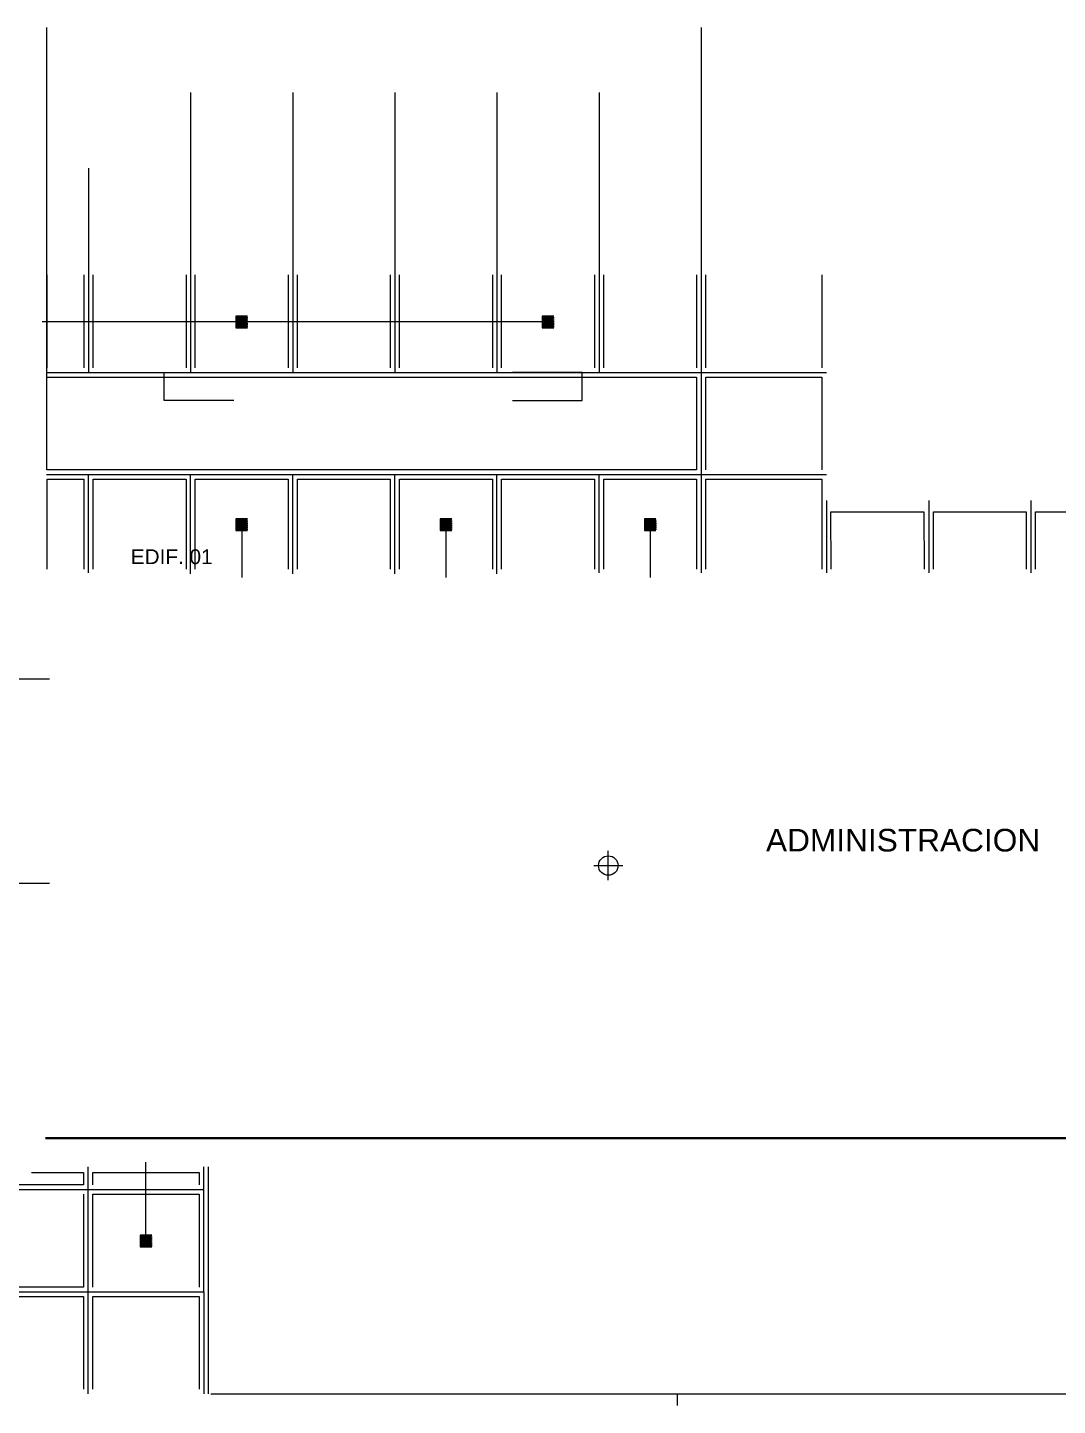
# Model space of a CAD drawing. Header units: metres. Extents: x -573 to 467, y -35 to 119.
# Drawn here: x -451.78 to -429.59, y 23.76 to 53.44 of the extents above; entities that cross this region are included whole.
import ezdxf

# ---------------------------------------------------------------- set-up
doc = ezdxf.new("R2010")
doc.units = ezdxf.units.M
doc.header["$LTSCALE"] = 0.25
doc.layers.add('ARQ-BASE', color=8, linetype='CONTINUOUS', lineweight=13)
doc.layers.add('ARQ-TEXTO', color=8, linetype='CONTINUOUS', lineweight=13)
doc.styles.get("Standard").update_dxf_attribs({"font": 'arial.ttf'})

msp = doc.modelspace()

# ---------------------------------------------------------------- linework, layer by layer
at = {"layer": 'ARQ-BASE'}
for points in [[(-451.362, 43.909), (-451.362, 53.439)], [(-437.262, 53.439), (-437.262, 41.69)], [(-448.262, 52.039), (-448.262, 46.009)], [(-446.062, 52.039), (-446.062, 46.009)], [(-443.862, 52.039), (-443.862, 46.009)], [(-441.662, 52.039), (-441.662, 46.009)], [(-439.462, 52.039), (-439.462, 46.009)], [(-450.462, 50.409), (-450.462, 46.009)], [(-451.352, 46.109), (-451.352, 48.109)], [(-450.562, 48.109), (-450.562, 46.109)], [(-450.362, 46.109), (-450.362, 48.109)], [(-448.362, 48.109), (-448.362, 46.109)], [(-448.162, 46.109), (-448.162, 48.109)], [(-446.162, 48.109), (-446.162, 46.109)], [(-445.962, 46.109), (-445.962, 48.109)], [(-443.962, 48.109), (-443.962, 46.109)], [(-443.762, 46.109), (-443.762, 48.109)], [(-441.762, 48.109), (-441.762, 46.109)], [(-441.562, 46.109), (-441.562, 48.109)], [(-439.562, 48.109), (-439.562, 46.109)], [(-439.362, 46.109), (-439.362, 48.109)], [(-437.362, 48.109), (-437.362, 46.109)], [(-437.162, 46.109), (-437.162, 48.109)], [(-434.661, 48.109), (-434.661, 46.109)], [(-447.037, 47.224), (-447.287, 47.224)], [(-447.287, 47.224), (-447.287, 46.974)], [(-447.042, 47.219), (-447.282, 47.219)], [(-447.282, 47.219), (-447.282, 46.979)], [(-447.282, 47.211), (-447.042, 47.211)], [(-447.042, 47.206), (-447.282, 47.206)], [(-447.282, 47.201), (-447.042, 47.201)], [(-447.042, 47.196), (-447.282, 47.196)], [(-447.282, 47.191), (-447.042, 47.191)], [(-447.042, 47.211), (-447.042, 47.206)], [(-447.042, 47.201), (-447.042, 47.196)], [(-447.042, 47.191), (-447.042, 47.186)], [(-440.437, 47.224), (-440.687, 47.224)], [(-440.687, 47.224), (-440.687, 46.974)], [(-440.442, 47.219), (-440.682, 47.219)], [(-440.682, 47.219), (-440.682, 46.979)], [(-440.682, 47.211), (-440.442, 47.211)], [(-440.442, 47.206), (-440.682, 47.206)], [(-440.682, 47.201), (-440.442, 47.201)], [(-440.442, 47.196), (-440.682, 47.196)], [(-440.682, 47.191), (-440.442, 47.191)], [(-440.442, 47.211), (-440.442, 47.206)], [(-440.442, 47.201), (-440.442, 47.196)], [(-440.442, 47.191), (-440.442, 47.186)], [(-440.687, 47.099), (-451.464, 47.099)], [(-447.287, 46.974), (-447.037, 46.974)], [(-447.042, 47.186), (-447.282, 47.186)], [(-447.282, 47.181), (-447.042, 47.181)], [(-447.042, 47.176), (-447.282, 47.176)], [(-447.282, 47.171), (-447.042, 47.171)], [(-447.042, 47.166), (-447.282, 47.166)], [(-447.282, 47.161), (-447.042, 47.161)], [(-447.042, 47.156), (-447.282, 47.156)], [(-447.282, 47.151), (-447.042, 47.151)], [(-447.042, 47.146), (-447.282, 47.146)], [(-447.282, 47.141), (-447.042, 47.141)], [(-447.042, 47.136), (-447.282, 47.136)], [(-447.282, 47.131), (-447.042, 47.131)], [(-447.042, 47.126), (-447.282, 47.126)], [(-447.282, 47.121), (-447.042, 47.121)], [(-447.042, 47.116), (-447.282, 47.116)], [(-447.282, 47.111), (-447.042, 47.111)], [(-447.042, 47.106), (-447.282, 47.106)], [(-447.282, 47.101), (-447.042, 47.101)], [(-447.042, 47.096), (-447.282, 47.096)], [(-447.282, 47.091), (-447.042, 47.091)], [(-447.042, 47.086), (-447.282, 47.086)], [(-447.282, 47.081), (-447.042, 47.081)], [(-447.042, 47.076), (-447.282, 47.076)], [(-447.282, 47.071), (-447.042, 47.071)], [(-447.042, 47.066), (-447.282, 47.066)], [(-447.282, 47.061), (-447.042, 47.061)], [(-447.042, 47.056), (-447.282, 47.056)], [(-447.282, 47.051), (-447.042, 47.051)], [(-447.042, 47.046), (-447.282, 47.046)], [(-447.282, 47.041), (-447.042, 47.041)], [(-447.042, 47.036), (-447.282, 47.036)], [(-447.282, 47.031), (-447.042, 47.031)], [(-447.042, 47.026), (-447.282, 47.026)], [(-447.282, 47.021), (-447.042, 47.021)], [(-447.042, 47.016), (-447.282, 47.016)], [(-447.282, 47.011), (-447.042, 47.011)], [(-447.042, 47.006), (-447.282, 47.006)], [(-447.282, 47.001), (-447.042, 47.001)], [(-447.042, 46.996), (-447.282, 46.996)], [(-447.282, 46.991), (-447.042, 46.991)], [(-447.042, 46.986), (-447.282, 46.986)], [(-447.282, 46.979), (-447.042, 46.979)], [(-447.042, 47.181), (-447.042, 47.176)], [(-447.042, 47.171), (-447.042, 47.166)], [(-447.042, 47.161), (-447.042, 47.156)], [(-447.042, 47.151), (-447.042, 47.146)], [(-447.042, 47.141), (-447.042, 47.136)], [(-447.042, 47.131), (-447.042, 47.126)], [(-447.042, 47.121), (-447.042, 47.116)], [(-447.042, 47.111), (-447.042, 47.106)], [(-447.042, 47.101), (-447.042, 47.096)], [(-447.042, 47.091), (-447.042, 47.086)], [(-447.042, 47.081), (-447.042, 47.076)], [(-447.042, 47.071), (-447.042, 47.066)], [(-447.042, 47.061), (-447.042, 47.056)], [(-447.042, 47.051), (-447.042, 47.046)], [(-447.042, 47.041), (-447.042, 47.036)], [(-447.042, 47.031), (-447.042, 47.026)], [(-447.042, 47.021), (-447.042, 47.016)], [(-447.042, 47.011), (-447.042, 47.006)], [(-447.042, 47.001), (-447.042, 46.996)], [(-447.042, 46.991), (-447.042, 46.986)], [(-440.687, 46.974), (-440.437, 46.974)], [(-440.442, 47.186), (-440.682, 47.186)], [(-440.682, 47.181), (-440.442, 47.181)], [(-440.442, 47.176), (-440.682, 47.176)], [(-440.682, 47.171), (-440.442, 47.171)], [(-440.442, 47.166), (-440.682, 47.166)], [(-440.682, 47.161), (-440.442, 47.161)], [(-440.442, 47.156), (-440.682, 47.156)], [(-440.682, 47.151), (-440.442, 47.151)], [(-440.442, 47.146), (-440.682, 47.146)], [(-440.682, 47.141), (-440.442, 47.141)], [(-440.442, 47.136), (-440.682, 47.136)], [(-440.682, 47.131), (-440.442, 47.131)], [(-440.442, 47.126), (-440.682, 47.126)], [(-440.682, 47.121), (-440.442, 47.121)], [(-440.442, 47.116), (-440.682, 47.116)], [(-440.682, 47.111), (-440.442, 47.111)], [(-440.442, 47.106), (-440.682, 47.106)], [(-440.682, 47.101), (-440.442, 47.101)], [(-440.442, 47.096), (-440.682, 47.096)], [(-440.682, 47.091), (-440.442, 47.091)], [(-440.442, 47.086), (-440.682, 47.086)], [(-440.682, 47.081), (-440.442, 47.081)], [(-440.442, 47.076), (-440.682, 47.076)], [(-440.682, 47.071), (-440.442, 47.071)], [(-440.442, 47.066), (-440.682, 47.066)], [(-440.682, 47.061), (-440.442, 47.061)], [(-440.442, 47.056), (-440.682, 47.056)], [(-440.682, 47.051), (-440.442, 47.051)], [(-440.442, 47.046), (-440.682, 47.046)], [(-440.682, 47.041), (-440.442, 47.041)], [(-440.442, 47.036), (-440.682, 47.036)], [(-440.682, 47.031), (-440.442, 47.031)], [(-440.442, 47.026), (-440.682, 47.026)], [(-440.682, 47.021), (-440.442, 47.021)], [(-440.442, 47.016), (-440.682, 47.016)], [(-440.682, 47.011), (-440.442, 47.011)], [(-440.442, 47.006), (-440.682, 47.006)], [(-440.682, 47.001), (-440.442, 47.001)], [(-440.442, 46.996), (-440.682, 46.996)], [(-440.682, 46.991), (-440.442, 46.991)], [(-440.442, 46.986), (-440.682, 46.986)], [(-440.682, 46.979), (-440.442, 46.979)], [(-440.442, 47.181), (-440.442, 47.176)], [(-440.442, 47.171), (-440.442, 47.166)], [(-440.442, 47.161), (-440.442, 47.156)], [(-440.442, 47.151), (-440.442, 47.146)], [(-440.442, 47.141), (-440.442, 47.136)], [(-440.442, 47.131), (-440.442, 47.126)], [(-440.442, 47.121), (-440.442, 47.116)], [(-440.442, 47.111), (-440.442, 47.106)], [(-440.442, 47.101), (-440.442, 47.096)], [(-440.442, 47.091), (-440.442, 47.086)], [(-440.442, 47.081), (-440.442, 47.076)], [(-440.442, 47.071), (-440.442, 47.066)], [(-440.442, 47.061), (-440.442, 47.056)], [(-440.442, 47.051), (-440.442, 47.046)], [(-440.442, 47.041), (-440.442, 47.036)], [(-440.442, 47.031), (-440.442, 47.026)], [(-440.442, 47.021), (-440.442, 47.016)], [(-440.442, 47.011), (-440.442, 47.006)], [(-440.442, 47.001), (-440.442, 46.996)], [(-440.442, 46.991), (-440.442, 46.986)], [(-451.362, 46.009), (-437.272, 46.009)], [(-448.834, 45.409), (-448.834, 46.009)], [(-448.834, 46.009), (-447.334, 46.009)], [(-439.828, 46.009), (-441.328, 46.009)], [(-439.828, 45.409), (-439.828, 46.009)], [(-437.272, 46.009), (-434.561, 46.009)], [(-451.362, 45.909), (-437.362, 45.909)], [(-437.362, 45.909), (-437.362, 43.909)], [(-437.162, 43.909), (-437.162, 45.909)], [(-437.162, 45.909), (-434.661, 45.909)], [(-434.661, 45.909), (-434.661, 43.909)], [(-447.334, 45.409), (-448.834, 45.409)], [(-441.328, 45.409), (-439.828, 45.409)], [(-451.364, 43.809), (-434.561, 43.809)], [(-437.362, 43.909), (-451.362, 43.909)], [(-451.352, 41.775), (-451.352, 43.709)], [(-451.352, 43.709), (-450.562, 43.709)], [(-450.562, 43.709), (-450.562, 41.775)], [(-450.472, 43.809), (-450.472, 43.809)], [(-450.462, 41.69), (-450.462, 43.809)], [(-450.362, 41.775), (-450.362, 43.709)], [(-450.362, 43.709), (-448.362, 43.709)], [(-448.362, 43.709), (-448.362, 41.775)], [(-448.272, 43.809), (-448.272, 43.809)], [(-448.262, 41.675), (-448.262, 43.809)], [(-448.162, 41.775), (-448.162, 43.709)], [(-448.162, 43.709), (-446.162, 43.709)], [(-446.162, 43.709), (-446.162, 41.775)], [(-446.072, 43.809), (-446.072, 43.809)], [(-446.062, 41.675), (-446.062, 43.809)], [(-445.962, 41.775), (-445.962, 43.709)], [(-445.962, 43.709), (-443.962, 43.709)], [(-443.962, 43.709), (-443.962, 41.775)], [(-443.872, 43.809), (-443.872, 43.809)], [(-443.862, 41.675), (-443.862, 43.809)], [(-443.762, 41.775), (-443.762, 43.709)], [(-443.762, 43.709), (-441.762, 43.709)], [(-441.762, 43.709), (-441.762, 41.775)], [(-441.662, 41.675), (-441.662, 43.809)], [(-441.562, 41.775), (-441.562, 43.709)], [(-441.562, 43.709), (-439.562, 43.709)], [(-439.562, 43.709), (-439.562, 41.775)], [(-439.472, 43.809), (-439.472, 43.809)], [(-439.462, 41.69), (-439.462, 43.809)], [(-439.362, 41.775), (-439.362, 43.709)], [(-439.362, 43.709), (-437.362, 43.709)], [(-437.362, 43.709), (-437.362, 41.775)], [(-437.162, 41.775), (-437.162, 43.709)], [(-437.162, 43.709), (-434.661, 43.709)], [(-434.661, 43.709), (-434.661, 41.775)], [(-434.561, 43.249), (-434.561, 41.69)], [(-432.361, 43.249), (-432.361, 41.69)], [(-430.161, 43.249), (-430.161, 41.69)], [(-447.037, 42.857), (-447.287, 42.857)], [(-447.287, 42.857), (-447.287, 42.607)], [(-447.042, 42.852), (-447.282, 42.852)], [(-447.282, 42.852), (-447.282, 42.612)], [(-447.282, 42.844), (-447.042, 42.844)], [(-447.042, 42.839), (-447.282, 42.839)], [(-447.282, 42.834), (-447.042, 42.834)], [(-447.042, 42.829), (-447.282, 42.829)], [(-447.282, 42.824), (-447.042, 42.824)], [(-447.042, 42.819), (-447.282, 42.819)], [(-447.282, 42.814), (-447.042, 42.814)], [(-447.042, 42.809), (-447.282, 42.809)], [(-447.282, 42.804), (-447.042, 42.804)], [(-447.042, 42.799), (-447.282, 42.799)], [(-447.282, 42.794), (-447.042, 42.794)], [(-447.042, 42.789), (-447.282, 42.789)], [(-447.282, 42.784), (-447.042, 42.784)], [(-447.042, 42.779), (-447.282, 42.779)], [(-447.282, 42.774), (-447.042, 42.774)], [(-447.042, 42.769), (-447.282, 42.769)], [(-447.282, 42.764), (-447.042, 42.764)], [(-447.042, 42.759), (-447.282, 42.759)], [(-447.282, 42.754), (-447.042, 42.754)], [(-447.042, 42.749), (-447.282, 42.749)], [(-447.282, 42.744), (-447.042, 42.744)], [(-447.042, 42.739), (-447.282, 42.739)], [(-447.042, 42.844), (-447.042, 42.839)], [(-447.042, 42.834), (-447.042, 42.829)], [(-447.042, 42.824), (-447.042, 42.819)], [(-447.042, 42.814), (-447.042, 42.809)], [(-447.042, 42.804), (-447.042, 42.799)], [(-447.042, 42.794), (-447.042, 42.789)], [(-447.042, 42.784), (-447.042, 42.779)], [(-447.042, 42.774), (-447.042, 42.769)], [(-447.042, 42.764), (-447.042, 42.759)], [(-447.042, 42.754), (-447.042, 42.749)], [(-447.042, 42.744), (-447.042, 42.739)], [(-442.637, 42.857), (-442.887, 42.857)], [(-442.887, 42.857), (-442.887, 42.607)], [(-442.642, 42.852), (-442.882, 42.852)], [(-442.882, 42.852), (-442.882, 42.612)], [(-442.882, 42.844), (-442.642, 42.844)], [(-442.642, 42.839), (-442.882, 42.839)], [(-442.882, 42.834), (-442.642, 42.834)], [(-442.642, 42.829), (-442.882, 42.829)], [(-442.882, 42.824), (-442.642, 42.824)], [(-442.642, 42.819), (-442.882, 42.819)], [(-442.882, 42.814), (-442.642, 42.814)], [(-442.642, 42.809), (-442.882, 42.809)], [(-442.882, 42.804), (-442.642, 42.804)], [(-442.642, 42.799), (-442.882, 42.799)], [(-442.882, 42.794), (-442.642, 42.794)], [(-442.642, 42.789), (-442.882, 42.789)], [(-442.882, 42.784), (-442.642, 42.784)], [(-442.642, 42.779), (-442.882, 42.779)], [(-442.882, 42.774), (-442.642, 42.774)], [(-442.642, 42.769), (-442.882, 42.769)], [(-442.882, 42.764), (-442.642, 42.764)], [(-442.642, 42.759), (-442.882, 42.759)], [(-442.882, 42.754), (-442.642, 42.754)], [(-442.642, 42.749), (-442.882, 42.749)], [(-442.882, 42.744), (-442.642, 42.744)], [(-442.642, 42.739), (-442.882, 42.739)], [(-442.642, 42.844), (-442.642, 42.839)], [(-442.642, 42.834), (-442.642, 42.829)], [(-442.642, 42.824), (-442.642, 42.819)], [(-442.642, 42.814), (-442.642, 42.809)], [(-442.642, 42.804), (-442.642, 42.799)], [(-442.642, 42.794), (-442.642, 42.789)], [(-442.642, 42.784), (-442.642, 42.779)], [(-442.642, 42.774), (-442.642, 42.769)], [(-442.642, 42.764), (-442.642, 42.759)], [(-442.642, 42.754), (-442.642, 42.749)], [(-442.642, 42.744), (-442.642, 42.739)], [(-438.237, 42.857), (-438.487, 42.857)], [(-438.487, 42.857), (-438.487, 42.607)], [(-438.242, 42.852), (-438.482, 42.852)], [(-438.482, 42.852), (-438.482, 42.612)], [(-438.482, 42.844), (-438.242, 42.844)], [(-438.242, 42.839), (-438.482, 42.839)], [(-438.482, 42.834), (-438.242, 42.834)], [(-438.242, 42.829), (-438.482, 42.829)], [(-438.482, 42.824), (-438.242, 42.824)], [(-438.242, 42.819), (-438.482, 42.819)], [(-438.482, 42.814), (-438.242, 42.814)], [(-438.242, 42.809), (-438.482, 42.809)], [(-438.482, 42.804), (-438.242, 42.804)], [(-438.242, 42.799), (-438.482, 42.799)], [(-438.482, 42.794), (-438.242, 42.794)], [(-438.242, 42.789), (-438.482, 42.789)], [(-438.482, 42.784), (-438.242, 42.784)], [(-438.242, 42.779), (-438.482, 42.779)], [(-438.482, 42.774), (-438.242, 42.774)], [(-438.242, 42.769), (-438.482, 42.769)], [(-438.482, 42.764), (-438.242, 42.764)], [(-438.242, 42.759), (-438.482, 42.759)], [(-438.482, 42.754), (-438.242, 42.754)], [(-438.242, 42.749), (-438.482, 42.749)], [(-438.482, 42.744), (-438.242, 42.744)], [(-438.242, 42.739), (-438.482, 42.739)], [(-438.242, 42.844), (-438.242, 42.839)], [(-438.242, 42.834), (-438.242, 42.829)], [(-438.242, 42.824), (-438.242, 42.819)], [(-438.242, 42.814), (-438.242, 42.809)], [(-438.242, 42.804), (-438.242, 42.799)], [(-438.242, 42.794), (-438.242, 42.789)], [(-438.242, 42.784), (-438.242, 42.779)], [(-438.242, 42.774), (-438.242, 42.769)], [(-438.242, 42.764), (-438.242, 42.759)], [(-438.242, 42.754), (-438.242, 42.749)], [(-438.242, 42.744), (-438.242, 42.739)], [(-434.461, 41.775), (-434.468, 43.009)], [(-434.468, 43.009), (-432.468, 43.009)], [(-432.468, 43.009), (-432.461, 41.775)], [(-432.261, 41.775), (-432.261, 43.009)], [(-432.261, 43.009), (-430.261, 43.009)], [(-430.261, 43.009), (-430.261, 41.775)], [(-430.061, 41.775), (-430.061, 43.009)], [(-430.061, 43.009), (-428.061, 43.009)], [(-447.287, 42.607), (-447.037, 42.607)], [(-447.282, 42.734), (-447.042, 42.734)], [(-447.042, 42.729), (-447.282, 42.729)], [(-447.282, 42.724), (-447.042, 42.724)], [(-447.042, 42.719), (-447.282, 42.719)], [(-447.282, 42.714), (-447.042, 42.714)], [(-447.042, 42.709), (-447.282, 42.709)], [(-447.282, 42.704), (-447.042, 42.704)], [(-447.042, 42.699), (-447.282, 42.699)], [(-447.282, 42.694), (-447.042, 42.694)], [(-447.042, 42.689), (-447.282, 42.689)], [(-447.282, 42.684), (-447.042, 42.684)], [(-447.042, 42.679), (-447.282, 42.679)], [(-447.282, 42.674), (-447.042, 42.674)], [(-447.042, 42.669), (-447.282, 42.669)], [(-447.282, 42.664), (-447.042, 42.664)], [(-447.042, 42.659), (-447.282, 42.659)], [(-447.282, 42.654), (-447.042, 42.654)], [(-447.042, 42.649), (-447.282, 42.649)], [(-447.282, 42.644), (-447.042, 42.644)], [(-447.042, 42.639), (-447.282, 42.639)], [(-447.282, 42.634), (-447.042, 42.634)], [(-447.042, 42.629), (-447.282, 42.629)], [(-447.282, 42.624), (-447.042, 42.624)], [(-447.042, 42.619), (-447.282, 42.619)], [(-447.282, 42.612), (-447.042, 42.612)], [(-447.162, 42.607), (-447.162, 41.59)], [(-447.042, 42.734), (-447.042, 42.729)], [(-447.042, 42.724), (-447.042, 42.719)], [(-447.042, 42.714), (-447.042, 42.709)], [(-447.042, 42.704), (-447.042, 42.699)], [(-447.042, 42.694), (-447.042, 42.689)], [(-447.042, 42.684), (-447.042, 42.679)], [(-447.042, 42.674), (-447.042, 42.669)], [(-447.042, 42.664), (-447.042, 42.659)], [(-447.042, 42.654), (-447.042, 42.649)], [(-447.042, 42.644), (-447.042, 42.639)], [(-447.042, 42.634), (-447.042, 42.629)], [(-447.042, 42.624), (-447.042, 42.619)], [(-442.887, 42.607), (-442.637, 42.607)], [(-442.882, 42.734), (-442.642, 42.734)], [(-442.642, 42.729), (-442.882, 42.729)], [(-442.882, 42.724), (-442.642, 42.724)], [(-442.642, 42.719), (-442.882, 42.719)], [(-442.882, 42.714), (-442.642, 42.714)], [(-442.642, 42.709), (-442.882, 42.709)], [(-442.882, 42.704), (-442.642, 42.704)], [(-442.642, 42.699), (-442.882, 42.699)], [(-442.882, 42.694), (-442.642, 42.694)], [(-442.642, 42.689), (-442.882, 42.689)], [(-442.882, 42.684), (-442.642, 42.684)], [(-442.642, 42.679), (-442.882, 42.679)], [(-442.882, 42.674), (-442.642, 42.674)], [(-442.642, 42.669), (-442.882, 42.669)], [(-442.882, 42.664), (-442.642, 42.664)], [(-442.642, 42.659), (-442.882, 42.659)], [(-442.882, 42.654), (-442.642, 42.654)], [(-442.642, 42.649), (-442.882, 42.649)], [(-442.882, 42.644), (-442.642, 42.644)], [(-442.642, 42.639), (-442.882, 42.639)], [(-442.882, 42.634), (-442.642, 42.634)], [(-442.642, 42.629), (-442.882, 42.629)], [(-442.882, 42.624), (-442.642, 42.624)], [(-442.642, 42.619), (-442.882, 42.619)], [(-442.882, 42.612), (-442.642, 42.612)], [(-442.762, 42.607), (-442.762, 41.59)], [(-442.642, 42.734), (-442.642, 42.729)], [(-442.642, 42.724), (-442.642, 42.719)], [(-442.642, 42.714), (-442.642, 42.709)], [(-442.642, 42.704), (-442.642, 42.699)], [(-442.642, 42.694), (-442.642, 42.689)], [(-442.642, 42.684), (-442.642, 42.679)], [(-442.642, 42.674), (-442.642, 42.669)], [(-442.642, 42.664), (-442.642, 42.659)], [(-442.642, 42.654), (-442.642, 42.649)], [(-442.642, 42.644), (-442.642, 42.639)], [(-442.642, 42.634), (-442.642, 42.629)], [(-442.642, 42.624), (-442.642, 42.619)], [(-438.487, 42.607), (-438.237, 42.607)], [(-438.482, 42.734), (-438.242, 42.734)], [(-438.242, 42.729), (-438.482, 42.729)], [(-438.482, 42.724), (-438.242, 42.724)], [(-438.242, 42.719), (-438.482, 42.719)], [(-438.482, 42.714), (-438.242, 42.714)], [(-438.242, 42.709), (-438.482, 42.709)], [(-438.482, 42.704), (-438.242, 42.704)], [(-438.242, 42.699), (-438.482, 42.699)], [(-438.482, 42.694), (-438.242, 42.694)], [(-438.242, 42.689), (-438.482, 42.689)], [(-438.482, 42.684), (-438.242, 42.684)], [(-438.242, 42.679), (-438.482, 42.679)], [(-438.482, 42.674), (-438.242, 42.674)], [(-438.242, 42.669), (-438.482, 42.669)], [(-438.482, 42.664), (-438.242, 42.664)], [(-438.242, 42.659), (-438.482, 42.659)], [(-438.482, 42.654), (-438.242, 42.654)], [(-438.242, 42.649), (-438.482, 42.649)], [(-438.482, 42.644), (-438.242, 42.644)], [(-438.242, 42.639), (-438.482, 42.639)], [(-438.482, 42.634), (-438.242, 42.634)], [(-438.242, 42.629), (-438.482, 42.629)], [(-438.482, 42.624), (-438.242, 42.624)], [(-438.242, 42.619), (-438.482, 42.619)], [(-438.482, 42.612), (-438.242, 42.612)], [(-438.362, 42.607), (-438.362, 41.59)], [(-438.242, 42.734), (-438.242, 42.729)], [(-438.242, 42.724), (-438.242, 42.719)], [(-438.242, 42.714), (-438.242, 42.709)], [(-438.242, 42.704), (-438.242, 42.699)], [(-438.242, 42.694), (-438.242, 42.689)], [(-438.242, 42.684), (-438.242, 42.679)], [(-438.242, 42.674), (-438.242, 42.669)], [(-438.242, 42.664), (-438.242, 42.659)], [(-438.242, 42.654), (-438.242, 42.649)], [(-438.242, 42.644), (-438.242, 42.639)], [(-438.242, 42.634), (-438.242, 42.629)], [(-438.242, 42.624), (-438.242, 42.619)], [(-457.172, 39.409), (-451.301, 39.409)], [(-439.264, 35.073), (-439.264, 35.703)], [(-439.579, 35.388), (-438.949, 35.388)], [(-454.109, 35.009), (-451.301, 35.009)], [(-425.756, 29.524), (-451.387, 29.524)], [(-425.756, 29.5), (-451.387, 29.5)], [(-450.472, 24.009), (-450.472, 28.899)], [(-449.224, 27.424), (-449.224, 29)], [(-447.977, 26.209), (-447.977, 28.899)], [(-447.877, 24.009), (-447.877, 28.899)], [(-450.572, 28.509), (-452.572, 28.509)], [(-451.687, 28.774), (-450.572, 28.774)], [(-450.572, 28.774), (-450.572, 28.509)], [(-450.372, 28.509), (-450.372, 28.774)], [(-450.372, 28.774), (-448.077, 28.774)], [(-448.077, 28.774), (-448.077, 28.509)], [(-464.867, 28.409), (-447.977, 28.409)], [(-450.572, 28.309), (-450.572, 26.309)], [(-450.372, 26.309), (-450.372, 28.309)], [(-450.372, 28.309), (-448.077, 28.309)], [(-448.077, 28.309), (-448.077, 26.309)], [(-449.099, 27.424), (-449.349, 27.424)], [(-449.349, 27.424), (-449.349, 27.174)], [(-449.104, 27.419), (-449.344, 27.419)], [(-449.344, 27.419), (-449.344, 27.179)], [(-449.344, 27.412), (-449.104, 27.412)], [(-449.104, 27.407), (-449.344, 27.407)], [(-449.344, 27.401), (-449.104, 27.401)], [(-449.104, 27.396), (-449.344, 27.396)], [(-449.344, 27.392), (-449.104, 27.392)], [(-449.104, 27.387), (-449.344, 27.387)], [(-449.344, 27.381), (-449.104, 27.381)], [(-449.104, 27.377), (-449.344, 27.377)], [(-449.344, 27.372), (-449.104, 27.372)], [(-449.104, 27.366), (-449.344, 27.366)], [(-449.344, 27.361), (-449.104, 27.361)], [(-449.104, 27.357), (-449.344, 27.357)], [(-449.344, 27.352), (-449.104, 27.352)], [(-449.104, 27.346), (-449.344, 27.346)], [(-449.344, 27.341), (-449.104, 27.341)], [(-449.104, 27.337), (-449.344, 27.337)], [(-449.344, 27.331), (-449.104, 27.331)], [(-449.104, 27.326), (-449.344, 27.326)], [(-449.344, 27.322), (-449.104, 27.322)], [(-449.104, 27.317), (-449.344, 27.317)], [(-449.344, 27.311), (-449.104, 27.311)], [(-449.104, 27.306), (-449.344, 27.306)], [(-449.104, 27.412), (-449.104, 27.407)], [(-449.104, 27.401), (-449.104, 27.396)], [(-449.104, 27.392), (-449.104, 27.387)], [(-449.104, 27.381), (-449.104, 27.377)], [(-449.104, 27.372), (-449.104, 27.366)], [(-449.104, 27.361), (-449.104, 27.357)], [(-449.104, 27.352), (-449.104, 27.346)], [(-449.104, 27.341), (-449.104, 27.337)], [(-449.104, 27.331), (-449.104, 27.326)], [(-449.104, 27.322), (-449.104, 27.317)], [(-449.104, 27.311), (-449.104, 27.306)], [(-449.349, 27.174), (-449.099, 27.174)], [(-449.344, 27.302), (-449.104, 27.302)], [(-449.104, 27.297), (-449.344, 27.297)], [(-449.344, 27.291), (-449.104, 27.291)], [(-449.104, 27.287), (-449.344, 27.287)], [(-449.344, 27.282), (-449.104, 27.282)], [(-449.104, 27.276), (-449.344, 27.276)], [(-449.344, 27.271), (-449.104, 27.271)], [(-449.104, 27.267), (-449.344, 27.267)], [(-449.344, 27.262), (-449.104, 27.262)], [(-449.104, 27.256), (-449.344, 27.256)], [(-449.344, 27.252), (-449.104, 27.252)], [(-449.104, 27.247), (-449.344, 27.247)], [(-449.344, 27.241), (-449.104, 27.241)], [(-449.104, 27.236), (-449.344, 27.236)], [(-449.344, 27.232), (-449.104, 27.232)], [(-449.104, 27.227), (-449.344, 27.227)], [(-449.344, 27.221), (-449.104, 27.221)], [(-449.104, 27.216), (-449.344, 27.216)], [(-449.344, 27.212), (-449.104, 27.212)], [(-449.104, 27.206), (-449.344, 27.206)], [(-449.344, 27.201), (-449.104, 27.201)], [(-449.104, 27.197), (-449.344, 27.197)], [(-449.344, 27.192), (-449.104, 27.192)], [(-449.104, 27.186), (-449.344, 27.186)], [(-449.344, 27.179), (-449.104, 27.179)], [(-449.104, 27.302), (-449.104, 27.297)], [(-449.104, 27.291), (-449.104, 27.287)], [(-449.104, 27.282), (-449.104, 27.276)], [(-449.104, 27.271), (-449.104, 27.267)], [(-449.104, 27.262), (-449.104, 27.256)], [(-449.104, 27.252), (-449.104, 27.247)], [(-449.104, 27.241), (-449.104, 27.236)], [(-449.104, 27.232), (-449.104, 27.227)], [(-449.104, 27.221), (-449.104, 27.216)], [(-449.104, 27.212), (-449.104, 27.206)], [(-449.104, 27.201), (-449.104, 27.197)], [(-449.104, 27.192), (-449.104, 27.186)], [(-459.272, 26.209), (-447.977, 26.209)], [(-450.572, 26.309), (-452.572, 26.309)], [(-447.977, 26.209), (-447.977, 24.009)], [(-452.572, 26.109), (-450.572, 26.109)], [(-450.572, 26.109), (-450.572, 24.109)], [(-450.372, 24.109), (-450.372, 26.109)], [(-450.372, 26.109), (-448.077, 26.109)], [(-448.077, 26.109), (-448.077, 24.109)], [(-447.877, 24.109), (-447.877, 24.109)], [(-447.827, 24.009), (-417.693, 24.009)], [(-437.777, 24.009), (-437.777, 23.759)]]:
    msp.add_lwpolyline(points, dxfattribs=at)
msp.add_circle((-439.264, 35.388), 0.21, dxfattribs=at)

# ---------------------------------------------------------------- texts
at = {"layer": 'ARQ-TEXTO'}
for s, height, p in [('EDIF. 01', 0.32, (-449.552, 41.881)), ('ADMINISTRACION', 0.4879, (-435.867, 35.691))]:
    msp.add_text(s, height=height, dxfattribs=at).set_placement(p)

doc.saveas('drawing.dxf')
